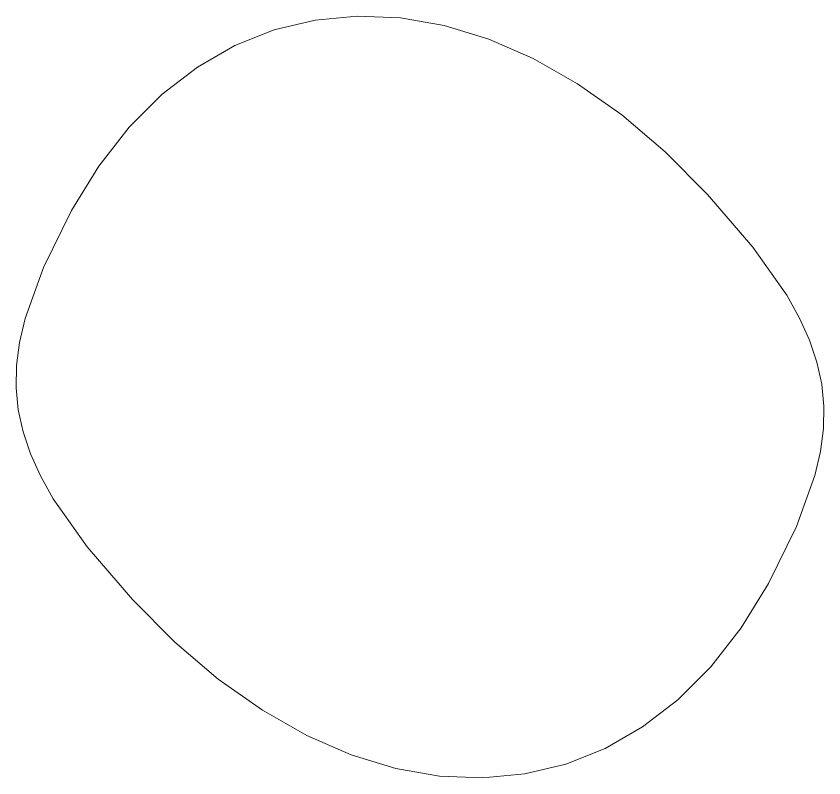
# Model space of a CAD drawing. Header units: millimetres. Extents: x -199 to 251, y -179 to 271.
# Drawn here: x -115.5 to -109.75, y -35.14 to -29.71 of the extents above; entities that cross this region are included whole.
import ezdxf

# ---------------------------------------------------------------- set-up
doc = ezdxf.new("R2010")
doc.units = ezdxf.units.MM
doc.header["$MEASUREMENT"] = 0
doc.layers.add('Camada 1', color=7, linetype='Continuous')

msp = doc.modelspace()

# ---------------------------------------------------------------- linework, layer by layer
at = {"layer": 'Camada 1', "color": 250, "lineweight": 18}
msp.add_open_spline([(-112.1763, -35.1378), (-112.1763, -35.1378), (-111.8759, -35.1093), (-111.8759, -35.1093), (-111.8759, -35.1093), (-111.8759, -35.1093), (-111.5846, -35.0394), (-111.5846, -35.0394), (-111.5846, -35.0394), (-111.5846, -35.0394), (-111.3046, -34.9281), (-111.3046, -34.9281), (-111.3046, -34.9281), (-111.3046, -34.9281), (-111.0377, -34.7754), (-111.0377, -34.7754), (-111.0377, -34.7754), (-111.0377, -34.7754), (-110.786, -34.5814), (-110.786, -34.5814), (-110.786, -34.5814), (-110.786, -34.5814), (-110.5515, -34.3463), (-110.5515, -34.3463), (-110.5515, -34.3463), (-110.5515, -34.3463), (-110.3361, -34.0699), (-110.3361, -34.0699), (-110.3361, -34.0699), (-110.3361, -34.0699), (-110.1419, -33.7525), (-110.1419, -33.7525), (-110.1419, -33.7525), (-110.1419, -33.7525), (-109.9421, -33.3464), (-109.9421, -33.3464), (-109.9421, -33.3464), (-109.9421, -33.3464), (-109.811, -32.9829), (-109.811, -32.9829), (-109.811, -32.9829), (-109.811, -32.9829), (-109.7717, -32.8132), (-109.7717, -32.8132), (-109.7717, -32.8132), (-109.7717, -32.8132), (-109.7503, -32.6494), (-109.7503, -32.6494), (-109.7503, -32.6494), (-109.7503, -32.6494), (-109.7471, -32.4897), (-109.7471, -32.4897), (-109.7471, -32.4897), (-109.7471, -32.4897), (-109.7622, -32.3328), (-109.7622, -32.3328), (-109.7622, -32.3328), (-109.7622, -32.3328), (-109.796, -32.177), (-109.796, -32.177), (-109.796, -32.177), (-109.796, -32.177), (-109.8487, -32.0206), (-109.8487, -32.0206), (-109.8487, -32.0206), (-109.8487, -32.0206), (-109.9206, -31.8621), (-109.9206, -31.8621), (-109.9206, -31.8621), (-109.9206, -31.8621), (-110.0119, -31.6999), (-110.0119, -31.6999), (-110.0119, -31.6999), (-110.0119, -31.6999), (-110.2536, -31.358), (-110.2536, -31.358), (-110.2536, -31.358), (-110.2536, -31.358), (-110.5759, -30.9822), (-110.5759, -30.9822), (-110.5759, -30.9822), (-110.5759, -30.9822), (-110.8781, -30.6773), (-110.8781, -30.6773), (-110.8781, -30.6773), (-110.8781, -30.6773), (-111.187, -30.4141), (-111.187, -30.4141), (-111.187, -30.4141), (-111.187, -30.4141), (-111.5006, -30.1928), (-111.5006, -30.1928), (-111.5006, -30.1928), (-111.5006, -30.1928), (-111.8171, -30.0133), (-111.8171, -30.0133), (-111.8171, -30.0133), (-111.8171, -30.0133), (-112.1343, -29.8755), (-112.1343, -29.8755), (-112.1343, -29.8755), (-112.1343, -29.8755), (-112.4503, -29.7794), (-112.4503, -29.7794), (-112.4503, -29.7794), (-112.4503, -29.7794), (-112.7632, -29.7248), (-112.7632, -29.7248), (-112.7632, -29.7248), (-112.7632, -29.7248), (-113.0708, -29.7118), (-113.0708, -29.7118), (-113.0708, -29.7118), (-113.0708, -29.7118), (-113.3711, -29.7403), (-113.3711, -29.7403), (-113.3711, -29.7403), (-113.3711, -29.7403), (-113.6624, -29.8103), (-113.6624, -29.8103), (-113.6624, -29.8103), (-113.6624, -29.8103), (-113.9425, -29.9216), (-113.9425, -29.9216), (-113.9425, -29.9216), (-113.9425, -29.9216), (-114.2093, -30.0742), (-114.2093, -30.0742), (-114.2093, -30.0742), (-114.2093, -30.0742), (-114.461, -30.2682), (-114.461, -30.2682), (-114.461, -30.2682), (-114.461, -30.2682), (-114.6955, -30.5034), (-114.6955, -30.5034), (-114.6955, -30.5034), (-114.6955, -30.5034), (-114.9109, -30.7797), (-114.9109, -30.7797), (-114.9109, -30.7797), (-114.9109, -30.7797), (-115.1052, -31.0972), (-115.1052, -31.0972), (-115.1052, -31.0972), (-115.1052, -31.0972), (-115.3049, -31.5032), (-115.3049, -31.5032), (-115.3049, -31.5032), (-115.3049, -31.5032), (-115.4361, -31.8667), (-115.4361, -31.8667), (-115.4361, -31.8667), (-115.4361, -31.8667), (-115.4754, -32.0365), (-115.4754, -32.0365), (-115.4754, -32.0365), (-115.4754, -32.0365), (-115.4967, -32.2003), (-115.4967, -32.2003), (-115.4967, -32.2003), (-115.4967, -32.2003), (-115.5, -32.3599), (-115.5, -32.3599), (-115.5, -32.3599), (-115.5, -32.3599), (-115.4849, -32.5168), (-115.4849, -32.5168), (-115.4849, -32.5168), (-115.4849, -32.5168), (-115.451, -32.6727), (-115.451, -32.6727), (-115.451, -32.6727), (-115.451, -32.6727), (-115.3983, -32.8291), (-115.3983, -32.8291), (-115.3983, -32.8291), (-115.3983, -32.8291), (-115.3264, -32.9875), (-115.3264, -32.9875), (-115.3264, -32.9875), (-115.3264, -32.9875), (-115.2352, -33.1497), (-115.2352, -33.1497), (-115.2352, -33.1497), (-115.2352, -33.1497), (-114.9935, -33.4916), (-114.9935, -33.4916), (-114.9935, -33.4916), (-114.9935, -33.4916), (-114.6711, -33.8674), (-114.6711, -33.8674), (-114.6711, -33.8674), (-114.6711, -33.8674), (-114.369, -34.1724), (-114.369, -34.1724), (-114.369, -34.1724), (-114.369, -34.1724), (-114.0601, -34.4355), (-114.0601, -34.4355), (-114.0601, -34.4355), (-114.0601, -34.4355), (-113.7464, -34.6568), (-113.7464, -34.6568), (-113.7464, -34.6568), (-113.7464, -34.6568), (-113.43, -34.8363), (-113.43, -34.8363), (-113.43, -34.8363), (-113.43, -34.8363), (-113.1127, -34.9741), (-113.1127, -34.9741), (-113.1127, -34.9741), (-113.1127, -34.9741), (-112.7967, -35.0703), (-112.7967, -35.0703), (-112.7967, -35.0703), (-112.7967, -35.0703), (-112.4839, -35.1249), (-112.4839, -35.1249), (-112.4839, -35.1249), (-112.4839, -35.1249), (-112.1763, -35.1378), (-112.1763, -35.1378)], degree=3, knots=[0, 0, 0, 0, 0.017544, 0.017544, 0.017544, 0.017544, 0.035088, 0.035088, 0.035088, 0.035088, 0.052632, 0.052632, 0.052632, 0.052632, 0.070175, 0.070175, 0.070175, 0.070175, 0.087719, 0.087719, 0.087719, 0.087719, 0.105263, 0.105263, 0.105263, 0.105263, 0.122807, 0.122807, 0.122807, 0.122807, 0.140351, 0.140351, 0.140351, 0.140351, 0.157895, 0.157895, 0.157895, 0.157895, 0.175439, 0.175439, 0.175439, 0.175439, 0.192982, 0.192982, 0.192982, 0.192982, 0.210526, 0.210526, 0.210526, 0.210526, 0.22807, 0.22807, 0.22807, 0.22807, 0.245614, 0.245614, 0.245614, 0.245614, 0.263158, 0.263158, 0.263158, 0.263158, 0.280702, 0.280702, 0.280702, 0.280702, 0.298246, 0.298246, 0.298246, 0.298246, 0.315789, 0.315789, 0.315789, 0.315789, 0.333333, 0.333333, 0.333333, 0.333333, 0.350877, 0.350877, 0.350877, 0.350877, 0.368421, 0.368421, 0.368421, 0.368421, 0.385965, 0.385965, 0.385965, 0.385965, 0.403509, 0.403509, 0.403509, 0.403509, 0.421053, 0.421053, 0.421053, 0.421053, 0.438596, 0.438596, 0.438596, 0.438596, 0.45614, 0.45614, 0.45614, 0.45614, 0.473684, 0.473684, 0.473684, 0.473684, 0.491228, 0.491228, 0.491228, 0.491228, 0.508772, 0.508772, 0.508772, 0.508772, 0.526316, 0.526316, 0.526316, 0.526316, 0.54386, 0.54386, 0.54386, 0.54386, 0.561404, 0.561404, 0.561404, 0.561404, 0.578947, 0.578947, 0.578947, 0.578947, 0.596491, 0.596491, 0.596491, 0.596491, 0.614035, 0.614035, 0.614035, 0.614035, 0.631579, 0.631579, 0.631579, 0.631579, 0.649123, 0.649123, 0.649123, 0.649123, 0.666667, 0.666667, 0.666667, 0.666667, 0.684211, 0.684211, 0.684211, 0.684211, 0.701754, 0.701754, 0.701754, 0.701754, 0.719298, 0.719298, 0.719298, 0.719298, 0.736842, 0.736842, 0.736842, 0.736842, 0.754386, 0.754386, 0.754386, 0.754386, 0.77193, 0.77193, 0.77193, 0.77193, 0.789474, 0.789474, 0.789474, 0.789474, 0.807018, 0.807018, 0.807018, 0.807018, 0.824561, 0.824561, 0.824561, 0.824561, 0.842105, 0.842105, 0.842105, 0.842105, 0.859649, 0.859649, 0.859649, 0.859649, 0.877193, 0.877193, 0.877193, 0.877193, 0.894737, 0.894737, 0.894737, 0.894737, 0.912281, 0.912281, 0.912281, 0.912281, 0.929825, 0.929825, 0.929825, 0.929825, 0.947368, 0.947368, 0.947368, 0.947368, 0.964912, 0.964912, 0.964912, 0.964912, 1, 1, 1, 1], dxfattribs=at)

doc.saveas('drawing.dxf')
